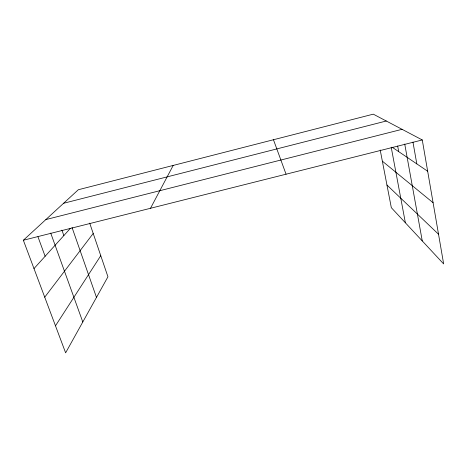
<?xml version="1.0" encoding="UTF-8"?>
<svg xmlns="http://www.w3.org/2000/svg" width="467" height="467" viewBox="0 0 467 467"><rect width="100%" height="100%" fill="white"/><g stroke="black" fill="none" stroke-linecap="round" stroke-linejoin="round"><path stroke-width="0.7" d="M150.502 208.282L173.199 165.429M55.48 325.82L100.761 255.677M44.727 297.187L93.202 233.453M33.992 268.583L70.394 228.34M89.687 223.121L107.947 276.785L65.625 352.836L23.35 240.248L78.328 189.736L373.285 114.164L422.273 139.96L443.65 263.925L391.328 207.687L380.202 150.024M63.582 203.279L386.291 121.011M45.842 219.583L402.069 129.324M23.35 240.248L422.273 139.96M392.239 147.263L427.667 171.231M382.35 161.168L433.102 202.742M386.956 185.031L438.531 234.247M37.944 236.751L45.124 256.278M273.458 139.744L286.055 174.203M50.716 233.086L82.793 321.979M61.913 230.12L63.851 235.572M72.035 227.47L96.476 297.391M391.2 147.187L405.379 222.794M397.668 146.019L398.701 151.635M404.731 144.034L422.267 240.943M412.956 142.073L416.815 163.888"/></g></svg>
